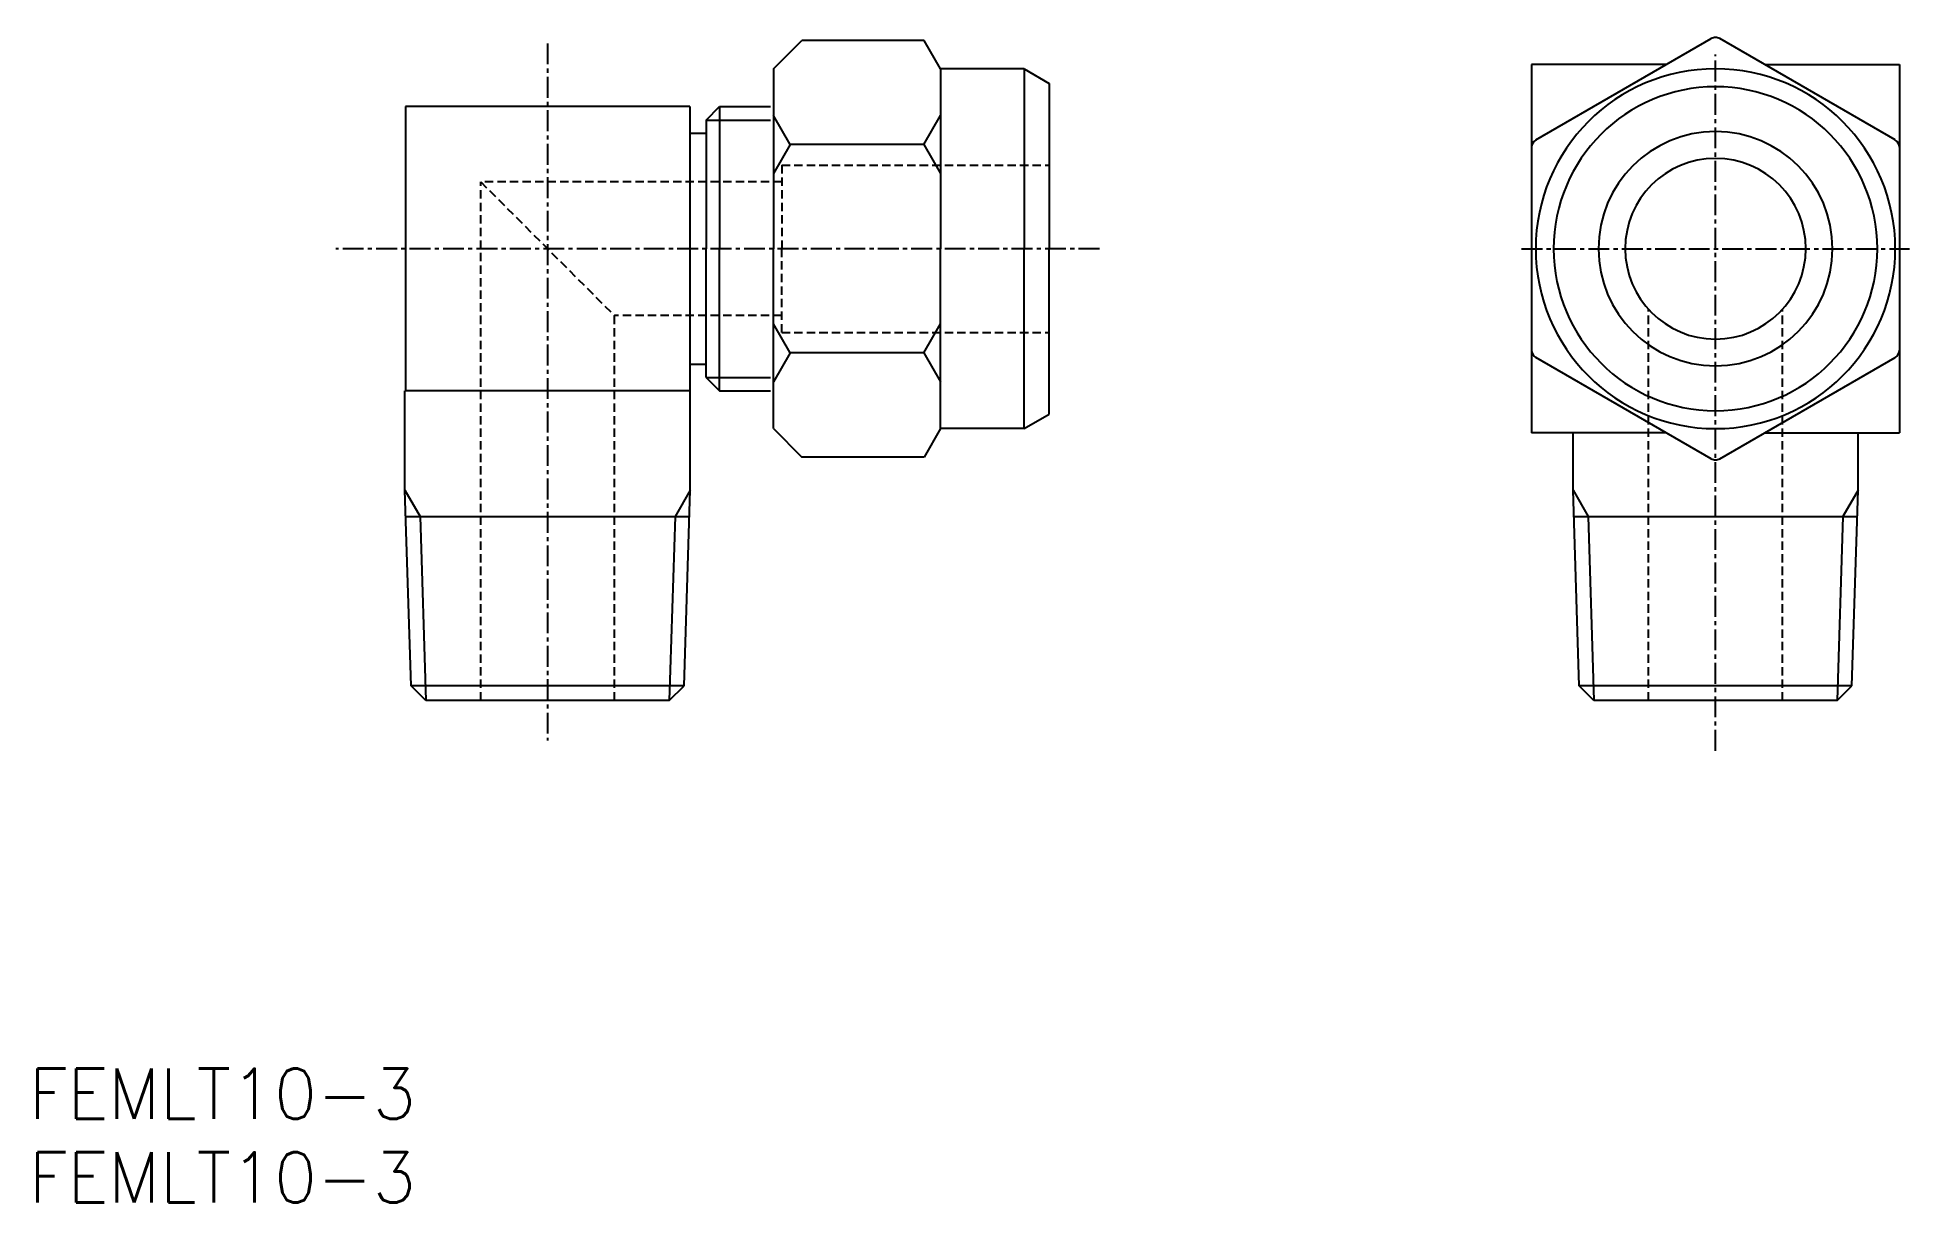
# Model space of a CAD drawing. Extents: x 1 to 112, y 0 to 70.
import ezdxf

# ---------------------------------------------------------------- set-up
doc = ezdxf.new("R2010")
doc.units = 0
doc.linetypes.add('CENTER', pattern=[2, 1.25, -0.25, 0.25, -0.25])
doc.linetypes.add('DASHED', pattern=[0.75, 0.5, -0.25])
doc.layers.get('0').update_dxf_attribs({"linetype": 'CONTINUOUS'})
doc.layers.add('CENTER', color=1, linetype='CENTER')
doc.styles.get("Standard").update_dxf_attribs({"font": 'txt.shx'})

# ---------------------------------------------------------------- blocks, each defined once
blk = doc.blocks.new('*U7')
at = {"color": 7, "linetype": 'CONTINUOUS'}
blk.add_text('FEMLT10-3', height=3, dxfattribs=at).set_placement((0, 0))
blk = doc.blocks.new('*U8')
at = {"color": 7, "linetype": 'CONTINUOUS'}
blk.add_text('FEMLT10-3', height=3, dxfattribs=at).set_placement((0, 5))

msp = doc.modelspace()

# ---------------------------------------------------------------- linework, layer by layer
at = {"color": 7, "linetype": 'CONTINUOUS'}
for p, q in [((44.52, 67.75), (46.22, 69.45)), ((53.53, 69.45), (46.22, 69.45)), ((54.52, 67.75), (53.53, 69.45)), ((90.11, 63.5), (100.61, 69.56)), ((111.61, 63.5), (101.11, 69.56)), ((44.52, 67.75), (44.52, 57)), ((59.52, 67.75), (54.52, 67.75)), ((54.52, 67.75), (54.52, 57)), ((59.52, 67.75), (61.02, 66.88)), ((59.52, 67.75), (59.52, 57)), ((97.92, 68), (89.86, 68)), ((89.86, 68), (89.86, 46)), ((103.81, 68), (111.86, 68)), ((111.86, 68), (111.86, 46)), ((61.02, 66.88), (61.02, 57)), ((22.52, 65.5), (22.52, 48.5)), ((39.52, 65.5), (22.52, 65.5)), ((39.52, 65.5), (39.52, 48.5)), ((40.5, 64.69), (41.31, 65.5)), ((41.31, 65.5), (41.31, 57)), ((41.31, 65.5), (44.36, 65.5)), ((45.52, 63.23), (44.52, 64.96)), ((53.52, 63.23), (54.52, 64.96)), ((39.52, 63.9), (40.5, 63.9)), ((40.5, 64.69), (40.5, 57)), ((45.52, 63.23), (44.52, 61.49)), ((53.52, 63.23), (45.52, 63.23)), ((53.52, 63.23), (54.52, 61.49)), ((40.5, 49.31), (40.5, 57)), ((41.31, 48.5), (41.31, 57)), ((44.52, 46.25), (44.52, 57)), ((54.52, 46.25), (54.52, 57)), ((59.52, 46.25), (59.52, 57)), ((61.02, 47.12), (61.02, 57)), ((45.52, 50.78), (44.52, 52.51)), ((53.52, 50.78), (54.52, 52.51)), ((45.52, 50.78), (44.52, 49.04)), ((53.52, 50.78), (45.52, 50.78)), ((53.52, 50.78), (54.52, 49.04)), ((100.61, 44.44), (90.11, 50.5)), ((101.11, 44.44), (111.61, 50.5)), ((39.52, 50.1), (40.5, 50.1)), ((40.5, 49.31), (41.31, 48.5)), ((22.49, 42.57), (22.49, 48.5)), ((39.54, 48.5), (22.49, 48.5)), ((39.54, 42.57), (39.54, 48.5)), ((41.31, 48.5), (44.36, 48.5)), ((59.52, 46.25), (61.02, 47.12)), ((44.52, 46.25), (46.22, 44.55)), ((54.52, 46.25), (53.53, 44.55)), ((59.52, 46.25), (54.52, 46.25)), ((97.92, 46), (89.86, 46)), ((92.34, 42.57), (92.34, 46)), ((103.81, 46), (111.86, 46)), ((109.39, 42.57), (109.39, 46)), ((53.53, 44.55), (46.22, 44.55)), ((22.86, 30.88), (22.49, 42.57)), ((39.18, 30.88), (39.54, 42.57)), ((92.7, 30.88), (92.34, 42.57)), ((109.02, 30.88), (109.39, 42.57)), ((22.54, 41), (39.49, 41)), ((92.39, 41), (109.34, 41)), ((23.74, 30), (22.86, 30.88)), ((39.18, 30.88), (22.86, 30.88)), ((38.29, 30), (39.18, 30.88)), ((109.02, 30.88), (92.7, 30.88)), ((93.59, 30), (92.7, 30.88)), ((108.14, 30), (109.02, 30.88)), ((38.29, 30), (23.74, 30)), ((108.14, 30), (93.59, 30))]:
    msp.add_line(p, q, dxfattribs=at)
at = {"color": 3, "linetype": 'CONTINUOUS'}
for p, q in [((40.5, 64.69), (44.36, 64.69)), ((40.5, 49.31), (44.36, 49.31)), ((22.49, 42.57), (23.4, 41)), ((39.54, 42.57), (38.64, 41)), ((92.34, 42.57), (93.24, 41)), ((109.39, 42.57), (108.48, 41)), ((23.4, 41), (23.74, 30)), ((38.64, 41), (38.29, 30)), ((93.24, 41), (93.59, 30)), ((108.48, 41), (108.14, 30))]:
    msp.add_line(p, q, dxfattribs=at)
at = {"color": 3, "linetype": 'DASHED'}
for p, q in [((45.02, 62), (45.02, 57)), ((45.02, 62), (61.02, 62)), ((27.02, 30), (27.02, 61)), ((45.02, 61), (27.02, 61)), ((27.02, 61), (35.02, 53)), ((45.02, 52), (45.02, 57)), ((35.02, 30), (35.02, 53)), ((45.02, 53), (35.02, 53)), ((96.86, 30), (96.86, 53.37)), ((104.86, 30), (104.86, 53.37)), ((45.02, 52), (61.02, 52))]:
    msp.add_line(p, q, dxfattribs=at)
at = {"color": 7, "linetype": 'CONTINUOUS'}
for centre, radius, start, end in [((100.86, 69.12), 0.5, 90, 120), ((100.86, 69.12), 0.5, 60, 90), ((100.86, 57), 10.75, 90, 270), ((100.86, 57), 10.75, 270, 90), ((100.86, 57), 9.68, 90, 270), ((100.86, 57), 9.68, 270, 90), ((100.86, 57), 7, 90, 270), ((100.86, 57), 7, 270, 90), ((90.36, 63.06), 0.5, 120, 180), ((111.36, 63.06), 0.5, 0, 60), ((100.86, 57), 5.4, 90, 270), ((100.86, 57), 5.4, 270, 90), ((90.36, 50.94), 0.5, 180, 240), ((111.36, 50.94), 0.5, 300, 0), ((100.86, 44.88), 0.5, 240, 270), ((100.86, 44.88), 0.5, 270, 300)]:
    msp.add_arc(centre, radius, start, end, dxfattribs=at)
at = {"layer": 'CENTER', "color": 1, "linetype": 'CENTER'}
for p, q in [((31.02, 69.27), (31.02, 27.61)), ((100.86, 27), (100.86, 68.6)), ((64.02, 57), (18.35, 57)), ((89.26, 57), (112.46, 57))]:
    msp.add_line(p, q, dxfattribs=at)

# ---------------------------------------------------------------- block references
at = {"color": 7, "linetype": 'CONTINUOUS'}
for name in ['*U8', '*U7']:
    msp.add_blockref(name, (0, 0), dxfattribs=at)

doc.saveas('drawing.dxf')
